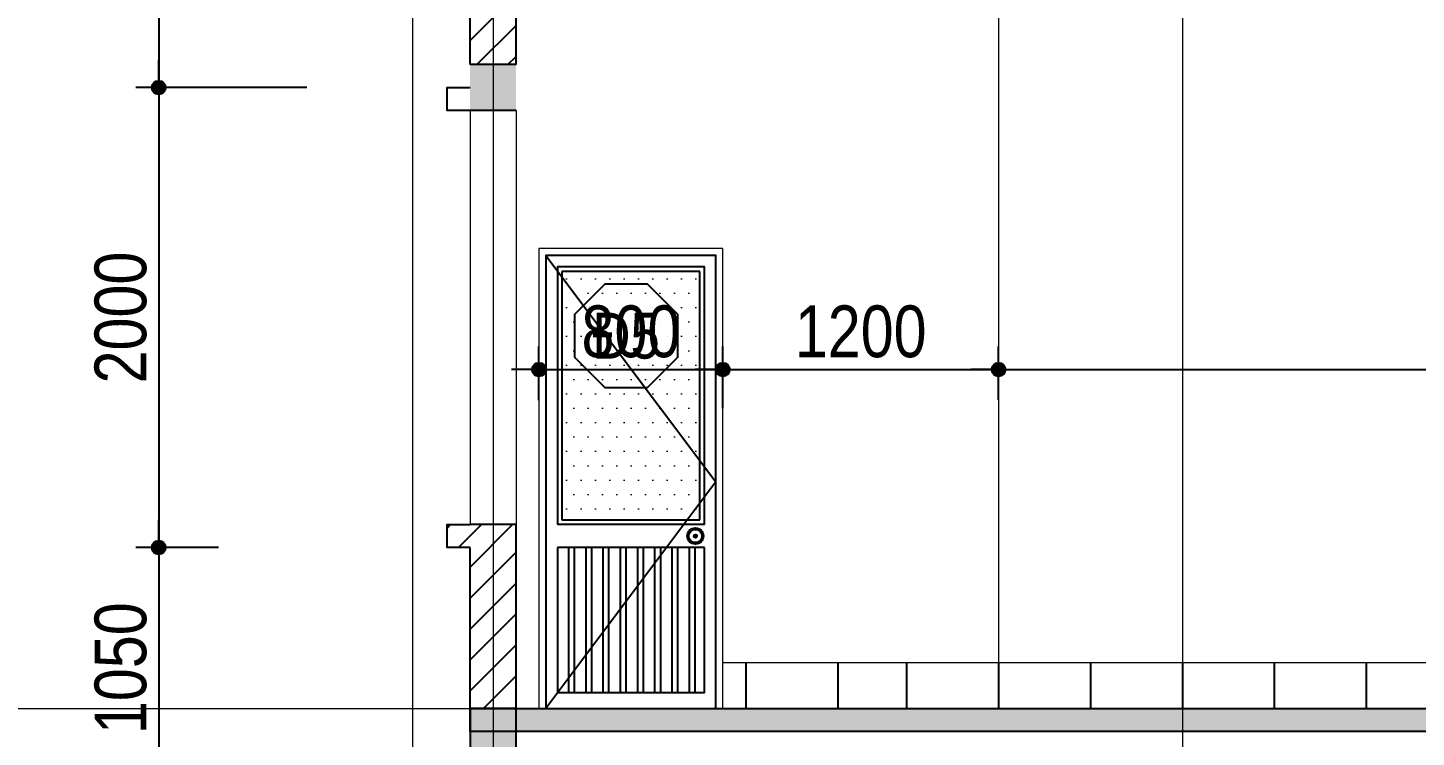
# Model space of a CAD drawing. Extents: x -79995 to 347433, y -157641 to 104789.
# Drawn here: x -15126 to -9084, y -91806 to -88721 of the extents above; entities that cross this region are included whole.
import ezdxf
from ezdxf.enums import TextEntityAlignment as Align

# ---------------------------------------------------------------- set-up
doc = ezdxf.new("R2010")
doc.units = 0
doc.linetypes.add('ACAD_ISO10W100', pattern=[18, 12, -3, 0, -3])
doc.layers.get('DEFPOINTS').update_dxf_attribs({"linetype": 'CONTINUOUS'})
for name, color, linetype in [('009', 251, 'CONTINUOUS'), ('DIM', 1, 'CONTINUOUS'), ('DOOR', 20, 'CONTINUOUS'), ('HACTH', 8, 'CONTINUOUS'), ('HATCH', 8, 'CONTINUOUS'), ('TAGS', 60, 'CONTINUOUS'), ('TUONG', 131, 'CONTINUOUS')]:
    doc.layers.add(name, color=color, linetype=linetype)
for name, color, linetype, lineweight in [('kinh', 153, 'CONTINUOUS', 13), ('NET-THAY', 2, 'CONTINUOUS', 13), ('TRUC', 24, 'CONTINUOUS', 0)]:
    doc.layers.add(name, color=color, linetype=linetype, lineweight=lineweight)
doc.styles.add('HEL-CONDENSE', font='')
doc.styles.add('VNI-HELVE-CONDENSEN', font='')
doc.styles.get('HEL-CONDENSE').set_extended_font_data('VNI-Helve-Condense')
doc.styles.get('VNI-HELVE-CONDENSEN').set_extended_font_data('VNI-Helve-Condense')
doc.dimstyles.new('D100', dxfattribs={"dimtxt": 225, "dimasz": 1.2, "dimexe": 100, "dimexo": 0, "dimgap": 50, "dimtad": 1, "dimdec": 0, "dimzin": 13, "dimdsep": 46, "dimtxsty": 'HEL-CONDENSE', "dimblk": 'D50', "dimcen": 0, "dimclrd": 1, "dimclre": 1, "dimclrt": 7, "dimadec": 0, "dimazin": 0, "dimtfac": 1, "dimtdec": 0, "dimtmove": 0, "dimatfit": 3, "dimldrblk": 'D50', "dimfxl": 1, "dimtolj": 1, "dimtzin": 13, "dimarcsym": 0})

# ---------------------------------------------------------------- blocks, each defined once
blk = doc.blocks.new('A$C7A4127E6')
at = {"layer": 'HATCH', "ltscale": 0.5}
h = blk.add_hatch(dxfattribs=at)
h.set_pattern_fill('ANSI32', color=256, scale=200, angle=45, style=0)
h.set_pattern_definition([(90, (-1008696.91, 357232.72), (-75, 1e-14), []), (90, (-1008671.91, 357257.72), (-75, 1e-14), [])])
h.paths.add_polyline_path([(-714, 1953), (-1101.2, 1953), (-1101.2, 1333.1)], flags=17)
h.paths.add_polyline_path([(-461.2, 1953), (-714, 1953), (-1101.2, 1333.1), (-1101.2, 1323), (-461.2, 1323)])
at = {"layer": 'kinh'}
h = blk.add_hatch(dxfattribs=at)
h.set_pattern_fill('DOTS', color=256, scale=1000, style=0)
h.set_pattern_definition([(0, (0, 0), (31.25, 62.5), [0, -62.5])])
h.paths.add_polyline_path([(-481.2, 2596.2), (-481.2, 3153), (-1079.7, 3153)])
h.paths.add_polyline_path([(-1081.2, 2073), (-569.9, 2073), (-481.2, 2198.2), (-481.2, 2596.2), (-1079.7, 3153), (-1081.2, 3153)])
h.paths.add_polyline_path([(-569.9, 2073), (-481.2, 2073), (-481.2, 2198.2)])
at = {"layer": 'DOOR'}
for p, q in [((-461.2, 2053), (-1101.2, 2053)), ((-461.2, 1953), (-1101.2, 1953))]:
    blk.add_line(p, q, dxfattribs=at)
for points in [[(-411.2, 1253), (-411.2, 3223), (-1151.2, 3223), (-1151.2, 1253)], [(-461.2, 2053), (-461.2, 3173), (-1101.2, 3173), (-1101.2, 2053)], [(-505.8, 2003), (-496.4, 2003)], [(-1101.2, 1953), (-1101.2, 1323), (-461.2, 1323), (-461.2, 1953)]]:
    blk.add_lwpolyline(points, dxfattribs=at)
blk.add_circle((-500.6, 2003), 35.2, dxfattribs=at)
at = {"layer": 'HACTH'}
for p, q in [((-481.2, 3153), (-1081.2, 3153)), ((-1081.2, 3153), (-1081.2, 2073)), ((-481.2, 2073), (-481.2, 3153)), ((-1081.2, 2073), (-481.2, 2073))]:
    blk.add_line(p, q, dxfattribs=at)
blk.add_lwpolyline([(-1151.2, 3223), (-411.2, 2238), (-1151.2, 1253)], dxfattribs=at)
for radius in [28.7, 7.25]:
    blk.add_circle((-500.6, 2003), radius, dxfattribs=at)
at = {"layer": 'NET-THAY'}
for points in [[(-381.2, 1253), (-381.2, 3253), (-1181.2, 3253), (-1181.2, 1253)], [(-381.2, 1253), (-1181.2, 1253)]]:
    blk.add_lwpolyline(points, dxfattribs=at)
blk = doc.blocks.new('KH-CUADI')
at = {"layer": 'TAGS'}
blk.add_lwpolyline([(-124.3, 300), (-300, 124.3), (-300, -124.3), (-124.3, -300), (124.3, -300), (300, -124.3), (300, 124.3), (124.3, 300)], close=True, dxfattribs=at)
at = {"layer": 'TAGS', "style": 'VNI-HELVE-CONDENSEN'}
blk.add_attdef('D', text='', height=300, dxfattribs=at).set_placement((0, 0), align=Align.MIDDLE)
blk = doc.blocks.new('D50')
at = {"layer": 'DIM'}
blk.add_hatch(color=256, dxfattribs=at).paths.add_polyline_path([(25, 0, 1), (-25, 0, 1)])
blk.add_line((25, 0), (100, 0), dxfattribs=at)
blk.add_circle((0, 0), 25, dxfattribs=at)
blk = doc.blocks.new('*D1161')
at = {"layer": 'DEFPOINTS', "color": 0, "linetype": 'Continuous', "transparency": 16777216}
for p in [(-14207.2, -87380.7), (-14556.6, -88980.7), (-13911.5, -88980.7)]:
    blk.add_point(p, dxfattribs=at)
at = {"layer": 'DIM', "color": 1, "linetype": 'Continuous', "lineweight": -2, "transparency": 16777216}
for p, q in [((-14207.2, -87380.7), (-14656.6, -87380.7)), ((-14556.6, -87381.9), (-14556.6, -88979.5)), ((-13911.5, -88980.7), (-14656.6, -88980.7))]:
    blk.add_line(p, q, dxfattribs=at)
at = {"layer": 'DIM', "color": 1, "linetype": 'Continuous', "lineweight": -2, "transparency": 16777216, "xscale": 1.199999999999999, "yscale": 1.199999999999999, "zscale": 1.199999999999999}
for p, rotation in [((-14556.6, -87380.7), 90), ((-14556.6, -88980.7), 270)]:
    blk.add_blockref('D50', p, dxfattribs=dict(at, rotation=rotation))
at = {"layer": 'DIM', "color": 7, "linetype": 'Continuous', "transparency": 16777216, "insert": (-14721.5, -88180.7), "char_height": 225, "attachment_point": 5, "rotation": 90, "style": 'HEL-CONDENSE'}
blk.add_mtext('\\A1;1600', dxfattribs=at)
blk = doc.blocks.new('*D1162')
at = {"layer": 'DEFPOINTS', "color": 0, "linetype": 'Continuous', "transparency": 16777216}
for p in [(-13911.5, -88980.7), (-14556.6, -90980.7), (-14296.2, -90980.7)]:
    blk.add_point(p, dxfattribs=at)
at = {"layer": 'DIM', "color": 1, "linetype": 'Continuous', "lineweight": -2, "transparency": 16777216}
for p, q in [((-13911.5, -88980.7), (-14656.6, -88980.7)), ((-14556.6, -88981.9), (-14556.6, -90979.5)), ((-14296.2, -90980.7), (-14656.6, -90980.7))]:
    blk.add_line(p, q, dxfattribs=at)
at = {"layer": 'DIM', "color": 1, "linetype": 'Continuous', "lineweight": -2, "transparency": 16777216, "xscale": 1.199999999999999, "yscale": 1.199999999999999, "zscale": 1.199999999999999}
for p, rotation in [((-14556.6, -88980.7), 90), ((-14556.6, -90980.7), 270)]:
    blk.add_blockref('D50', p, dxfattribs=dict(at, rotation=rotation))
at = {"layer": 'DIM', "color": 7, "linetype": 'Continuous', "transparency": 16777216, "insert": (-14721.5, -89980.7), "char_height": 225, "attachment_point": 5, "rotation": 90, "style": 'HEL-CONDENSE'}
blk.add_mtext('\\A1;2000', dxfattribs=at)
blk = doc.blocks.new('*D1163')
at = {"layer": 'DEFPOINTS', "color": 0, "linetype": 'Continuous', "transparency": 16777216}
for p in [(-14296.2, -90980.7), (-14556.6, -92030.7), (-14246.2, -92030.7)]:
    blk.add_point(p, dxfattribs=at)
at = {"layer": 'DIM', "color": 1, "linetype": 'Continuous', "lineweight": -2, "transparency": 16777216}
for p, q in [((-14296.2, -90980.7), (-14656.6, -90980.7)), ((-14556.6, -90981.9), (-14556.6, -92029.5)), ((-14246.2, -92030.7), (-14656.6, -92030.7))]:
    blk.add_line(p, q, dxfattribs=at)
at = {"layer": 'DIM', "color": 1, "linetype": 'Continuous', "lineweight": -2, "transparency": 16777216, "xscale": 1.199999999999999, "yscale": 1.199999999999999, "zscale": 1.199999999999999}
for p, rotation in [((-14556.6, -90980.7), 90), ((-14556.6, -92030.7), 270)]:
    blk.add_blockref('D50', p, dxfattribs=dict(at, rotation=rotation))
at = {"layer": 'DIM', "color": 7, "linetype": 'Continuous', "transparency": 16777216, "insert": (-14721.5, -91505.7), "char_height": 225, "attachment_point": 5, "rotation": 90, "style": 'HEL-CONDENSE'}
blk.add_mtext('\\A1;1050', dxfattribs=at)
blk = doc.blocks.new('*D1185')
at = {"layer": 'DEFPOINTS', "color": 0, "linetype": 'Continuous', "transparency": 16777216}
for p in [(-12101.5, -90207.2), (-12901.5, -90340.2), (-12101.5, -90374.8)]:
    blk.add_point(p, dxfattribs=at)
at = {"layer": 'DIM', "color": 1, "linetype": 'Continuous', "lineweight": -2, "transparency": 16777216}
for p, q in [((-12901.5, -90340.2), (-12901.5, -90107.2)), ((-12101.5, -90374.8), (-12101.5, -90107.2)), ((-12900.3, -90207.2), (-12102.7, -90207.2))]:
    blk.add_line(p, q, dxfattribs=at)
at = {"layer": 'DIM', "color": 1, "linetype": 'Continuous', "lineweight": -2, "transparency": 16777216, "xscale": 1.199999999999999, "yscale": 1.199999999999999, "zscale": 1.199999999999999, "rotation": 180}
blk.add_blockref('D50', (-12901.5, -90207.2), dxfattribs=at)
at = {"layer": 'DIM', "color": 1, "linetype": 'Continuous', "lineweight": -2, "transparency": 16777216, "xscale": 1.199999999999999, "yscale": 1.199999999999999, "zscale": 1.199999999999999}
blk.add_blockref('D50', (-12101.5, -90207.2), dxfattribs=at)
at = {"layer": 'DIM', "color": 7, "linetype": 'Continuous', "transparency": 16777216, "insert": (-12501.5, -90042.3), "char_height": 225, "attachment_point": 5, "style": 'HEL-CONDENSE'}
blk.add_mtext('\\A1;800', dxfattribs=at)
blk = doc.blocks.new('*D1186')
at = {"layer": 'DEFPOINTS', "color": 0, "linetype": 'Continuous', "transparency": 16777216}
for p in [(-10901.5, -90207.2), (-12101.5, -90374.8), (-10901.5, -90338.9)]:
    blk.add_point(p, dxfattribs=at)
at = {"layer": 'DIM', "color": 1, "linetype": 'Continuous', "lineweight": -2, "transparency": 16777216}
for p, q in [((-12101.5, -90374.8), (-12101.5, -90107.2)), ((-10901.5, -90338.9), (-10901.5, -90107.2)), ((-12100.3, -90207.2), (-10902.7, -90207.2))]:
    blk.add_line(p, q, dxfattribs=at)
at = {"layer": 'DIM', "color": 1, "linetype": 'Continuous', "lineweight": -2, "transparency": 16777216, "xscale": 1.199999999999999, "yscale": 1.199999999999999, "zscale": 1.199999999999999, "rotation": 180}
blk.add_blockref('D50', (-12101.5, -90207.2), dxfattribs=at)
at = {"layer": 'DIM', "color": 1, "linetype": 'Continuous', "lineweight": -2, "transparency": 16777216, "xscale": 1.199999999999999, "yscale": 1.199999999999999, "zscale": 1.199999999999999}
blk.add_blockref('D50', (-10901.5, -90207.2), dxfattribs=at)
at = {"layer": 'DIM', "color": 7, "linetype": 'Continuous', "transparency": 16777216, "insert": (-11501.5, -90042.3), "char_height": 225, "attachment_point": 5, "style": 'HEL-CONDENSE'}
blk.add_mtext('\\A1;1200', dxfattribs=at)
blk = doc.blocks.new('*D1187')
at = {"layer": 'DEFPOINTS', "color": 0, "linetype": 'Continuous', "transparency": 16777216}
for p in [(-5601.5, -90207.2), (-10901.5, -90338.9), (-5601.5, -90375.5)]:
    blk.add_point(p, dxfattribs=at)
at = {"layer": 'DIM', "color": 1, "linetype": 'Continuous', "lineweight": -2, "transparency": 16777216}
for p, q in [((-10901.5, -90338.9), (-10901.5, -90107.2)), ((-5601.5, -90375.5), (-5601.5, -90107.2)), ((-10900.3, -90207.2), (-5602.7, -90207.2))]:
    blk.add_line(p, q, dxfattribs=at)
at = {"layer": 'DIM', "color": 1, "linetype": 'Continuous', "lineweight": -2, "transparency": 16777216, "xscale": 1.199999999999999, "yscale": 1.199999999999999, "zscale": 1.199999999999999, "rotation": 180}
blk.add_blockref('D50', (-10901.5, -90207.2), dxfattribs=at)
at = {"layer": 'DIM', "color": 1, "linetype": 'Continuous', "lineweight": -2, "transparency": 16777216, "xscale": 1.199999999999999, "yscale": 1.199999999999999, "zscale": 1.199999999999999}
blk.add_blockref('D50', (-5601.5, -90207.2), dxfattribs=at)
at = {"layer": 'DIM', "color": 7, "linetype": 'Continuous', "transparency": 16777216, "insert": (-8251.5, -90042.3), "char_height": 225, "attachment_point": 5, "style": 'HEL-CONDENSE'}
blk.add_mtext('\\A1;5300', dxfattribs=at)

msp = doc.modelspace()

# ---------------------------------------------------------------- hatches: boundary and pattern name
at = {"layer": '009'}
h = msp.add_hatch(dxfattribs=at)
h.set_pattern_fill('ANSI31', color=256, scale=30, style=0)
h.set_pattern_definition([(45, (-1313457.57, -279610.975), (-67.351921, 67.351921), [])])
h.paths.add_polyline_path([(-13101.548, -90880.733), (-13201.548, -90880.733), (-13301.548, -90880.733), (-13301.548, -90980.733), (-13201.548, -90980.733), (-13201.548, -91680.733), (-13101.548, -91680.733)])
h.paths.add_polyline_path([(-13001.548, -90880.733), (-13101.548, -90880.733), (-13101.548, -91680.733), (-13001.548, -91680.733)])
h.paths.add_polyline_path([(-13101.548, -88430.733), (-13201.548, -88430.733), (-13201.548, -88880.733), (-13101.548, -88880.733)])
h.paths.add_polyline_path([(-13001.548, -88430.733), (-13101.548, -88430.733), (-13101.548, -88880.733), (-13001.548, -88880.733)])
h.paths.add_polyline_path([(-13101.548, -87280.733), (-13201.548, -87280.733), (-13301.548, -87280.733), (-13301.548, -87380.733), (-13201.548, -87380.733), (-13201.548, -88080.733), (-13101.548, -88080.733)])
h.paths.add_polyline_path([(-13001.548, -87280.733), (-13101.548, -87280.733), (-13101.548, -88080.733), (-13001.548, -88080.733)])
at = {"layer": 'TUONG'}
h = msp.add_hatch(color=256, dxfattribs=at)
h.paths.add_polyline_path([(-13101.548, -88880.733), (-13201.548, -88880.733), (-13201.548, -89080.733), (-13101.548, -89080.733)])
h.paths.add_polyline_path([(-13001.548, -88880.733), (-13101.548, -88880.733), (-13101.548, -89080.733), (-13001.548, -89080.733)])
msp.add_hatch(color=256, dxfattribs=at).paths.add_polyline_path([(-13201.548, -91680.733), (19998.452, -91680.733), (19998.452, -91780.733), (-13201.548, -91780.733)])

# ---------------------------------------------------------------- linework, layer by layer
at = {"layer": 'DOOR'}
for p, q in [((-12001.548, -91480.733), (-12001.548, -91680.733)), ((-11601.548, -91480.733), (-11601.548, -91680.733)), ((-11301.548, -91480.733), (-11301.548, -91680.733)), ((-10901.548, -91480.733), (-10901.548, -91680.733)), ((-10501.548, -91480.733), (-10501.548, -91680.733)), ((-10101.548, -91480.733), (-10101.548, -91680.733)), ((-10101.548, -91480.733), (-10101.548, -91680.733)), ((-9701.548, -91480.733), (-9701.548, -91680.733)), ((-9301.548, -91480.733), (-9301.548, -91680.733))]:
    msp.add_line(p, q, dxfattribs=at)
at = {"layer": 'NET-THAY'}
for p, q in [((-10901.483, -88576.815), (-10901.548, -91680.733)), ((-13201.548, -89080.733), (-13201.548, -90880.733)), ((-13001.548, -89080.733), (-13001.548, -90880.733)), ((-12101.548, -91480.733), (-5601.548, -91480.733))]:
    msp.add_line(p, q, dxfattribs=at)
msp.add_lwpolyline([(-13451.548, -84480.733), (-13451.548, -93780.733)], dxfattribs=at)
at = {"layer": 'TRUC', "linetype": 'ACAD_ISO10W100', "ltscale": 0.2}
for points in [[(-13101.548, -80769.167), (-13101.548, -94830.733)], [(-10101.548, -80769.167), (-10101.548, -94830.733)], [(-15386.532, -91680.733), (19998.452, -91680.733)], [(-15386.532, -91680.733), (21808.188, -91680.733)]]:
    msp.add_lwpolyline(points, dxfattribs=at)
at = {"layer": 'TUONG'}
for p, q in [((-13201.548, -88880.733), (-13201.548, -88430.733)), ((-13001.548, -88880.733), (-13001.548, -88430.733)), ((-13001.548, -88880.733), (-13201.548, -88880.733)), ((-13001.548, -89080.733), (-13201.548, -89080.733)), ((-13001.548, -90880.733), (-13201.548, -90880.733)), ((-13001.548, -91680.733), (-13001.548, -90880.733)), ((-13201.548, -91680.733), (-13201.548, -90980.733))]:
    msp.add_line(p, q, dxfattribs=at)
for points in [[(-13201.548, -89080.733), (-13301.548, -89080.733), (-13301.548, -88980.733), (-13201.548, -88980.733)], [(-13201.548, -90980.733), (-13301.548, -90980.733), (-13301.548, -90880.733), (-13201.548, -90880.733)]]:
    msp.add_lwpolyline(points, dxfattribs=at)
at = {"layer": 'TUONG', "color": 4}
msp.add_lwpolyline([(-13001.548, -91680.733), (-13201.548, -91680.733), (-13201.548, -92030.733), (-13001.548, -92030.733)], close=True, dxfattribs=at)
at = {"layer": 'TUONG'}
msp.add_lwpolyline([(-13201.548, -91680.733), (19998.452, -91680.733), (19998.452, -91780.733), (-13201.548, -91780.733)], close=True, dxfattribs=at)
msp.add_trace([(-13001.548, -92030.733), (-13201.548, -92030.733), (-13001.548, -91680.733), (-13201.548, -91680.733)], dxfattribs=at)

# ---------------------------------------------------------------- block references
at = {"layer": 'DOOR'}
msp.add_blockref('A$C7A4127E6', (-11720.38, -92933.755), dxfattribs=at)
at = {"layer": 'TAGS', "linetype": 'Continuous'}
ref = msp.add_blockref('KH-CUADI', (-12522.281, -90060.56), dxfattribs=dict(at, xscale=0.75, yscale=0.75, zscale=0.75, rotation=180))
ref.add_attrib('D', 'Ñ5', dxfattribs={"color": 7, "height": 200, "style": 'VNI-HELVE-CONDENSEN'}).set_placement((-12522.281, -90060.56), align=Align.MIDDLE)

# ---------------------------------------------------------------- dimensions: what is measured, and where the dimension line sits
at = {"layer": 'DIM', "linetype": 'Continuous'}
for base, p1, p2, picture, middle in [((-14556.613, -88980.733), (-14207.189, -87380.733), (-13911.485, -88980.733), '*D1161', (-14721.513, -88180.733)), ((-14556.613, -90980.733), (-13911.485, -88980.733), (-14296.153, -90980.733), '*D1162', (-14721.513, -89980.733)), ((-14556.613, -92030.733), (-14296.153, -90980.733), (-14246.153, -92030.733), '*D1163', (-14721.513, -91505.733))]:
    dim = msp.add_linear_dim(base=base, p1=p1, p2=p2, angle=90, dimstyle='D100', override={"dimtmove": 1}, dxfattribs=at)
    dim.commit()
    dim.dimension.update_dxf_attribs({"geometry": picture, "text_midpoint": middle})
for base, p1, p2, picture, middle in [((-12101.548, -90207.237), (-12901.548, -90340.179), (-12101.548, -90374.772), '*D1185', (-12501.548, -90042.337)), ((-10901.548, -90207.237), (-12101.548, -90374.772), (-10901.548, -90338.872), '*D1186', (-11501.548, -90042.337)), ((-5601.548, -90207.237), (-10901.548, -90338.872), (-5601.548, -90375.456), '*D1187', (-8251.548, -90042.337))]:
    dim = msp.add_linear_dim(base=base, p1=p1, p2=p2, dimstyle='D100', override={"dimtmove": 1}, dxfattribs=at)
    dim.commit()
    dim.dimension.update_dxf_attribs({"geometry": picture, "text_midpoint": middle})

doc.saveas('drawing.dxf')
